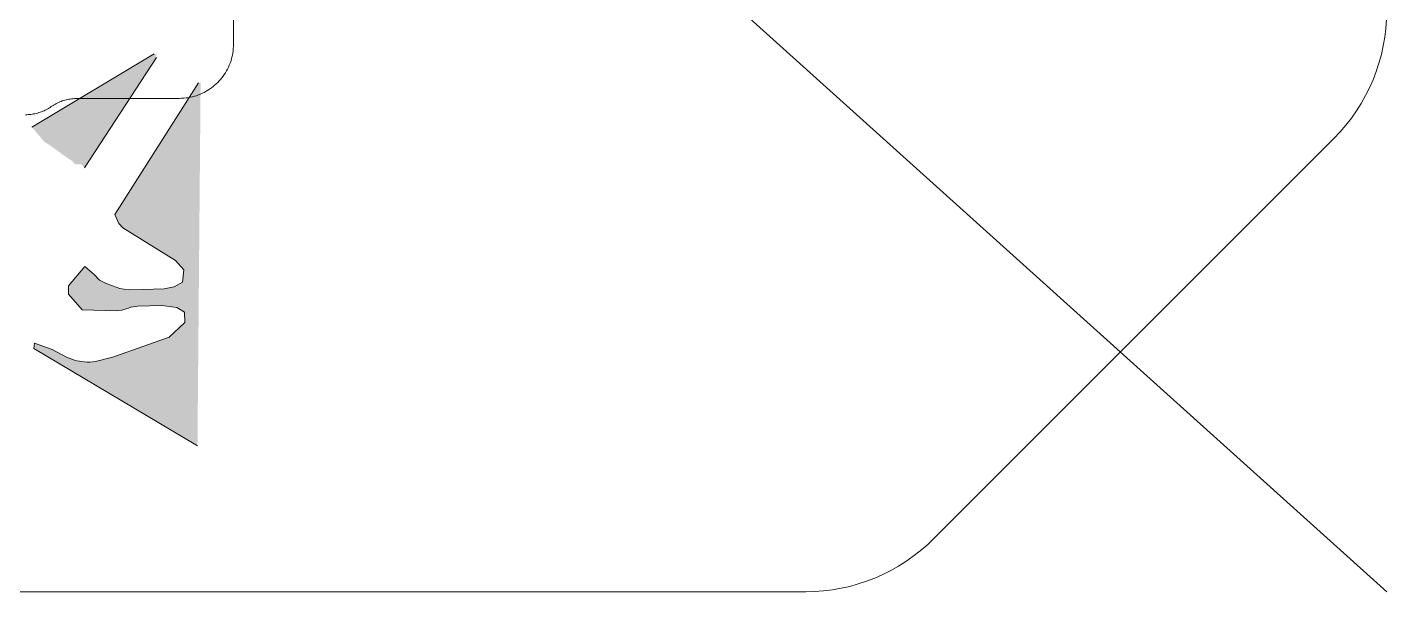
# Model space of a CAD drawing. Header units: millimetres. Extents: x 1863 to 2194, y 977 to 1295.
# Drawn here: x 2156.36 to 2193.97, y 982.2 to 997.81 of the extents above; entities that cross this region are included whole.
import ezdxf

# ---------------------------------------------------------------- set-up
doc = ezdxf.new("R2010")
doc.units = ezdxf.units.MM
doc.layers.add('05 Tray 實際版框', color=220, linetype='Continuous', lineweight=25)
doc.layers.add('2', color=7, linetype='Continuous', true_color=0xffffff)
doc.layers.add('BMLJ', color=4, linetype='Continuous')
doc.layers.get('0').off()

# ---------------------------------------------------------------- blocks, each defined once
blk = doc.blocks.new('A$C1B9535D9')
at = {"layer": '2', "color": 35, "linetype": 'Continuous', "lineweight": 18}
for points, degree in [([(73.752, 119.306), (70.547, 119.306)], 1), ([(73.995, 119.286), (73.914, 119.293), (73.833, 119.299), (73.752, 119.306)], 3), ([(74.226, 119.229), (74.149, 119.248), (74.072, 119.267), (73.995, 119.286)], 3), ([(74.441, 119.138), (74.369, 119.168), (74.298, 119.199), (74.226, 119.229)], 3), ([(74.638, 119.016), (74.572, 119.057), (74.506, 119.097), (74.441, 119.138)], 3), ([(74.812, 118.866), (74.754, 118.916), (74.696, 118.966), (74.638, 119.016)], 3), ([(74.962, 118.691), (74.912, 118.749), (74.862, 118.808), (74.812, 118.866)], 3), ([(75.084, 118.494), (75.043, 118.56), (75.003, 118.626), (74.962, 118.691)], 3), ([(75.175, 118.279), (75.145, 118.351), (75.114, 118.423), (75.084, 118.494)], 3), ([(75.232, 118.049), (75.213, 118.125), (75.194, 118.202), (75.175, 118.279)], 3), ([(75.252, 117.805), (75.245, 117.887), (75.238, 117.968), (75.232, 118.049)], 3), ([(75.252, 114.978), (75.252, 117.805)], 1), ([(75.254, 114.901), (75.253, 114.927), (75.252, 114.953), (75.252, 114.978)], 3), ([(75.261, 114.825), (75.259, 114.851), (75.256, 114.876), (75.254, 114.901)], 3), ([(75.272, 114.75), (75.269, 114.775), (75.265, 114.8), (75.261, 114.825)], 3), ([(75.289, 114.676), (75.283, 114.7), (75.278, 114.725), (75.272, 114.75)], 3), ([(75.309, 114.602), (75.302, 114.627), (75.295, 114.651), (75.289, 114.676)], 3), ([(75.334, 114.531), (75.326, 114.555), (75.317, 114.578), (75.309, 114.602)], 3), ([(75.363, 114.46), (75.354, 114.484), (75.344, 114.507), (75.334, 114.531)], 3), ([(75.397, 114.392), (75.386, 114.415), (75.375, 114.438), (75.363, 114.46)], 3), ([(75.435, 114.326), (75.422, 114.348), (75.41, 114.37), (75.397, 114.392)], 3), ([(75.477, 114.262), (75.463, 114.283), (75.449, 114.305), (75.435, 114.326)], 3), ([(75.519, 114.198), (75.505, 114.219), (75.491, 114.241), (75.477, 114.262)], 3), ([(75.556, 114.131), (75.544, 114.154), (75.531, 114.176), (75.519, 114.198)], 3), ([(75.59, 114.063), (75.579, 114.086), (75.568, 114.109), (75.556, 114.131)], 3), ([(75.619, 113.993), (75.609, 114.016), (75.6, 114.04), (75.59, 114.063)], 3), ([(75.644, 113.921), (75.636, 113.945), (75.627, 113.969), (75.619, 113.993)], 3), ([(75.665, 113.848), (75.658, 113.873), (75.651, 113.897), (75.644, 113.921)], 3), ([(75.681, 113.774), (75.675, 113.799), (75.67, 113.823), (75.665, 113.848)], 3), ([(75.692, 113.699), (75.688, 113.724), (75.684, 113.749), (75.681, 113.774)], 3), ([(75.699, 113.623), (75.697, 113.648), (75.695, 113.673), (75.692, 113.699)], 3), ([(75.702, 113.546), (75.701, 113.571), (75.7, 113.597), (75.699, 113.623)], 3)]:
    blk.add_open_spline(points, degree=degree, dxfattribs=at)

msp = doc.modelspace()

# ---------------------------------------------------------------- hatches: boundary and pattern name
at = {"layer": '05 Tray 實際版框', "lineweight": 13}
for points in [[(2156.495, 995.051), (2156.839, 994.646), (2156.996, 994.546), (2157.35, 994.289), (2157.616, 994.108), (2157.694, 994.02), (2157.865, 994.02), (2157.951, 993.924), (2159.94, 996.974), (2159.94, 997.057), (2159.876, 997.072)], [(2158.831, 988.723, -0.007969), (2158.256, 988.566, -0.05231), (2157.942, 988.56, -0.028599), (2157.674, 988.603), (2157.454, 988.687), (2157.053, 988.906), (2156.57, 989.079), (2156.549, 988.93), (2161.074, 986.243), (2161.161, 996.276), (2161.105, 996.279), (2158.791, 992.631), (2158.895, 992.385), (2159.011, 992.268), (2160.47, 991.362), (2160.696, 991.105), (2160.657, 990.768), (2160.431, 990.635), (2160.156, 990.579), (2159.552, 990.557), (2159.169, 990.552), (2158.926, 990.585), (2158.725, 990.658), (2158.533, 990.736), (2158.363, 990.816), (2158.213, 990.973), (2157.959, 991.199), (2157.506, 990.659), (2157.506, 990.436), (2157.881, 989.997), (2158.841, 989.968), (2158.979, 989.986), (2159.099, 990.03), (2159.169, 990.046, -0.100155), (2159.419, 990.097), (2160.087, 990.114), (2160.502, 990.065), (2160.717, 989.934), (2160.729, 989.648), (2160.293, 989.245)]]:
    msp.add_hatch(color=5, dxfattribs=at).paths.add_polyline_path(points)

# ---------------------------------------------------------------- linework, layer by layer
at = {"layer": '05 Tray 實際版框', "color": 5, "lineweight": 13}
for p, q in [((2159.876, 997.072), (2156.495, 995.051)), ((2157.951, 993.924), (2159.94, 996.974)), ((2158.791, 992.631), (2161.105, 996.279)), ((2158.895, 992.385), (2158.791, 992.631)), ((2156.549, 988.93), (2156.57, 989.079)), ((2161.074, 986.243), (2156.549, 988.93)), ((2156.57, 989.079), (2157.053, 988.906)), ((2157.053, 988.906), (2157.454, 988.687))]:
    msp.add_line(p, q, dxfattribs=at)
at = {"layer": '05 Tray 實際版框', "lineweight": 0, "ltscale": 0.2}
msp.add_lwpolyline([(2193.966, 1087.203), (2193.966, 998.274, -0.198912), (2192.502, 994.739), (2181.43, 983.668, -0.198912), (2177.895, 982.203), (2133.719, 982.203)], format="xyb", dxfattribs=at)
at = {"layer": '05 Tray 實際版框', "color": 5, "lineweight": 13}
msp.add_lwpolyline([(2157.454, 988.687), (2157.674, 988.603, 0.028599), (2157.942, 988.56, 0.05231), (2158.256, 988.566, 0.007969), (2158.831, 988.723), (2160.293, 989.245), (2160.729, 989.648), (2160.717, 989.934), (2160.502, 990.065), (2160.087, 990.114), (2159.419, 990.097, 0.100155), (2159.169, 990.046), (2159.099, 990.03), (2158.979, 989.986), (2158.841, 989.968), (2157.881, 989.997), (2157.506, 990.436), (2157.506, 990.659), (2157.959, 991.199), (2158.213, 990.973), (2158.363, 990.816), (2158.533, 990.736), (2158.725, 990.658), (2158.926, 990.585), (2159.169, 990.552), (2159.552, 990.557), (2160.156, 990.579), (2160.431, 990.635), (2160.657, 990.768), (2160.696, 991.105), (2160.47, 991.362), (2159.011, 992.268), (2158.895, 992.385)], format="xyb", dxfattribs=at)
at = {"layer": '05 Tray 實際版框', "lineweight": 0, "ltscale": 0.2}
msp.add_lwpolyline([(2177.895, 982.203), (2003.716, 982.203)], dxfattribs=at)
at = {"layer": 'BMLJ'}
msp.add_line((1893.966, 1252.203), (2193.966, 982.203), dxfattribs=at)

# ---------------------------------------------------------------- block references
at = {"linetype": 'Continuous', "rotation": 270}
msp.add_blockref('A$C1B9535D9', (2042.769, 1071.094), dxfattribs=at)

doc.saveas('drawing.dxf')
